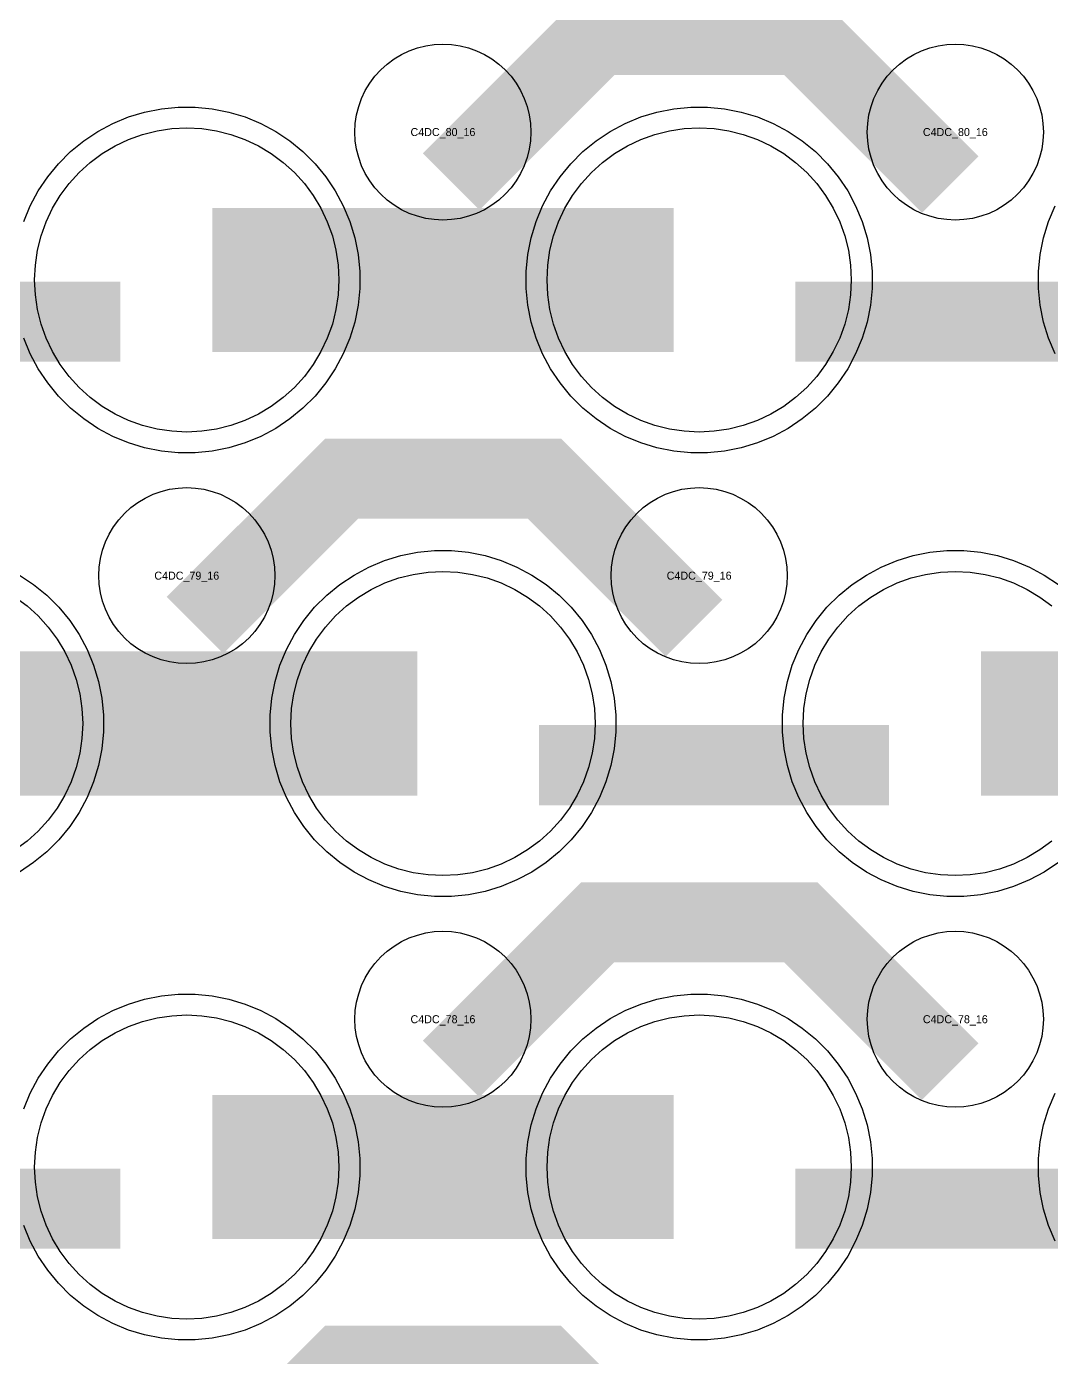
# Model space of a CAD drawing. Extents: x -11880 to 11880, y -14992 to 14992.
# Drawn here: x -6930 to -6610, y -4091 to -3675.3 of the extents above; entities that cross this region are included whole.
import ezdxf
from ezdxf.enums import TextEntityAlignment as Align

# ---------------------------------------------------------------- set-up
doc = ezdxf.new("R2010")
doc.units = 0
doc.header["$MEASUREMENT"] = 0
for name, color, linetype in [('GDS_775_DT_237', 138, 'CONTINUOUS'), ('RDL1_FS', 34, 'CONTINUOUS'), ('RDL_BS', 160, 'CONTINUOUS')]:
    doc.layers.add(name, color=color, linetype=linetype)

msp = doc.modelspace()

# ---------------------------------------------------------------- linework, layer by layer
at = {"layer": 'RDL1_FS', "color": 240, "true_color": 0xed1f24}
for points in [[(-6880, -3801.949), (-6884.657, -3801.72), (-6889.268, -3801.036), (-6893.791, -3799.904), (-6898.181, -3798.332), (-6902.395, -3796.34), (-6906.395, -3793.942), (-6910.14, -3791.164), (-6913.594, -3788.034), (-6916.724, -3784.58), (-6919.502, -3780.835), (-6921.9, -3776.835), (-6923.892, -3772.621), (-6925.464, -3768.231), (-6926.596, -3763.708), (-6927.28, -3759.097), (-6927.509, -3754.44), (-6927.28, -3749.783), (-6926.596, -3745.172), (-6925.464, -3740.649), (-6923.892, -3736.259), (-6921.9, -3732.045), (-6919.502, -3728.045), (-6916.724, -3724.3), (-6913.594, -3720.846), (-6910.14, -3717.716), (-6906.395, -3714.938), (-6902.395, -3712.54), (-6898.181, -3710.548), (-6893.791, -3708.976), (-6889.268, -3707.844), (-6884.657, -3707.16), (-6880, -3706.931), (-6875.343, -3707.16), (-6870.732, -3707.844), (-6866.209, -3708.976), (-6861.819, -3710.548), (-6857.605, -3712.54), (-6853.605, -3714.938), (-6849.86, -3717.716), (-6846.406, -3720.846), (-6843.276, -3724.3), (-6840.498, -3728.045), (-6838.1, -3732.045), (-6836.108, -3736.259), (-6834.536, -3740.649), (-6833.404, -3745.172), (-6832.72, -3749.783), (-6832.491, -3754.44), (-6832.72, -3759.097), (-6833.404, -3763.708), (-6834.536, -3768.231), (-6836.108, -3772.621), (-6838.1, -3776.835), (-6840.498, -3780.835), (-6843.276, -3784.58), (-6846.406, -3788.034), (-6849.86, -3791.164), (-6853.605, -3793.942), (-6857.605, -3796.34), (-6861.819, -3798.332), (-6866.209, -3799.904), (-6870.732, -3801.036), (-6875.343, -3801.72)], [(-6720, -3801.949), (-6724.657, -3801.72), (-6729.268, -3801.036), (-6733.791, -3799.904), (-6738.181, -3798.332), (-6742.395, -3796.34), (-6746.395, -3793.942), (-6750.14, -3791.164), (-6753.594, -3788.034), (-6756.724, -3784.58), (-6759.502, -3780.835), (-6761.9, -3776.835), (-6763.892, -3772.621), (-6765.464, -3768.231), (-6766.596, -3763.708), (-6767.28, -3759.097), (-6767.509, -3754.44), (-6767.28, -3749.783), (-6766.596, -3745.172), (-6765.464, -3740.649), (-6763.892, -3736.259), (-6761.9, -3732.045), (-6759.502, -3728.045), (-6756.724, -3724.3), (-6753.594, -3720.846), (-6750.14, -3717.716), (-6746.395, -3714.938), (-6742.395, -3712.54), (-6738.181, -3710.548), (-6733.791, -3708.976), (-6729.268, -3707.844), (-6724.657, -3707.16), (-6720, -3706.931), (-6715.343, -3707.16), (-6710.732, -3707.844), (-6706.209, -3708.976), (-6701.819, -3710.548), (-6697.605, -3712.54), (-6693.605, -3714.938), (-6689.86, -3717.716), (-6686.406, -3720.846), (-6683.276, -3724.3), (-6680.498, -3728.045), (-6678.1, -3732.045), (-6676.108, -3736.259), (-6674.536, -3740.649), (-6673.404, -3745.172), (-6672.72, -3749.783), (-6672.491, -3754.44), (-6672.72, -3759.097), (-6673.404, -3763.708), (-6674.536, -3768.231), (-6676.108, -3772.621), (-6678.1, -3776.835), (-6680.498, -3780.835), (-6683.276, -3784.58), (-6686.406, -3788.034), (-6689.86, -3791.164), (-6693.605, -3793.942), (-6697.605, -3796.34), (-6701.819, -3798.332), (-6706.209, -3799.904), (-6710.732, -3801.036), (-6715.343, -3801.72)], [(-6800, -3940.514), (-6804.657, -3940.285), (-6809.268, -3939.601), (-6813.791, -3938.469), (-6818.181, -3936.897), (-6822.395, -3934.905), (-6826.395, -3932.507), (-6830.14, -3929.729), (-6833.594, -3926.599), (-6836.724, -3923.145), (-6839.502, -3919.4), (-6841.9, -3915.4), (-6843.892, -3911.186), (-6845.464, -3906.796), (-6846.596, -3902.273), (-6847.28, -3897.662), (-6847.509, -3893.005), (-6847.28, -3888.348), (-6846.596, -3883.737), (-6845.464, -3879.214), (-6843.892, -3874.824), (-6841.9, -3870.61), (-6839.502, -3866.61), (-6836.724, -3862.865), (-6833.594, -3859.411), (-6830.14, -3856.281), (-6826.395, -3853.503), (-6822.395, -3851.105), (-6818.181, -3849.113), (-6813.791, -3847.541), (-6809.268, -3846.409), (-6804.657, -3845.725), (-6800, -3845.496), (-6795.343, -3845.725), (-6790.732, -3846.409), (-6786.209, -3847.541), (-6781.819, -3849.113), (-6777.605, -3851.105), (-6773.605, -3853.503), (-6769.86, -3856.281), (-6766.406, -3859.411), (-6763.276, -3862.865), (-6760.498, -3866.61), (-6758.1, -3870.61), (-6756.108, -3874.824), (-6754.536, -3879.214), (-6753.404, -3883.737), (-6752.72, -3888.348), (-6752.491, -3893.005), (-6752.72, -3897.662), (-6753.404, -3902.273), (-6754.536, -3906.796), (-6756.108, -3911.186), (-6758.1, -3915.4), (-6760.498, -3919.4), (-6763.276, -3923.145), (-6766.406, -3926.599), (-6769.86, -3929.729), (-6773.605, -3932.507), (-6777.605, -3934.905), (-6781.819, -3936.897), (-6786.209, -3938.469), (-6790.732, -3939.601), (-6795.343, -3940.285)]]:
    msp.add_lwpolyline(points, close=True, dxfattribs=at)
for points in [[(-6871.998, -3754.44, 45, 45, 0), (-6799.998, -3754.44, 45, 45, 0)], [(-6799.998, -3754.44, 45, 45, 0), (-6727.998, -3754.44, 45, 45, 0)], [(-6951.998, -3893.005, 45, 45, 0), (-6879.998, -3893.005, 45, 45, 0)], [(-6879.998, -3893.005, 45, 45, 0), (-6807.998, -3893.005, 45, 45, 0)], [(-6631.998, -3893.005, 45, 45, 0), (-6559.998, -3893.005, 45, 45, 0)]]:
    msp.add_lwpolyline(points, format="xyseb", dxfattribs=at)
for points in [[(-6609.86, -3929.729), (-6613.605, -3932.507), (-6617.605, -3934.905), (-6621.819, -3936.897), (-6626.209, -3938.469), (-6630.732, -3939.601), (-6635.343, -3940.285), (-6640, -3940.514), (-6644.657, -3940.285), (-6649.268, -3939.601), (-6653.791, -3938.469), (-6658.181, -3936.897), (-6662.395, -3934.905), (-6666.395, -3932.507), (-6670.14, -3929.729), (-6673.594, -3926.599), (-6676.724, -3923.145), (-6679.502, -3919.4), (-6681.9, -3915.4), (-6683.892, -3911.186), (-6685.464, -3906.796), (-6686.596, -3902.273), (-6687.28, -3897.662), (-6687.509, -3893.005), (-6687.28, -3888.348), (-6686.596, -3883.737), (-6685.464, -3879.214), (-6683.892, -3874.824), (-6681.9, -3870.61), (-6679.502, -3866.61), (-6676.724, -3862.865), (-6673.594, -3859.411), (-6670.14, -3856.281), (-6666.395, -3853.503), (-6662.395, -3851.105), (-6658.181, -3849.113), (-6653.791, -3847.541), (-6649.268, -3846.409), (-6644.657, -3845.725), (-6640, -3845.496), (-6635.343, -3845.725), (-6630.732, -3846.409), (-6626.209, -3847.541), (-6621.819, -3849.113), (-6617.605, -3851.105), (-6613.605, -3853.503), (-6609.86, -3856.281)], [(-6933.605, -3853.503), (-6929.86, -3856.281), (-6926.406, -3859.411), (-6923.276, -3862.865), (-6920.498, -3866.61), (-6918.1, -3870.61), (-6916.108, -3874.824), (-6914.536, -3879.214), (-6913.404, -3883.737), (-6912.72, -3888.348), (-6912.491, -3893.005), (-6912.72, -3897.662), (-6913.404, -3902.273), (-6914.536, -3906.796), (-6916.108, -3911.186), (-6918.1, -3915.4), (-6920.498, -3919.4), (-6923.276, -3923.145), (-6926.406, -3926.599), (-6929.86, -3929.729), (-6933.605, -3932.507)]]:
    msp.add_lwpolyline(points, dxfattribs=at)
at = {"layer": 'RDL1_FS'}
for points in [[(-6880, -4079.074), (-6884.657, -4078.845), (-6889.268, -4078.161), (-6893.791, -4077.029), (-6898.181, -4075.457), (-6902.395, -4073.465), (-6906.395, -4071.067), (-6910.14, -4068.289), (-6913.594, -4065.159), (-6916.724, -4061.705), (-6919.502, -4057.96), (-6921.9, -4053.96), (-6923.892, -4049.746), (-6925.464, -4045.356), (-6926.596, -4040.833), (-6927.28, -4036.222), (-6927.509, -4031.565), (-6927.28, -4026.908), (-6926.596, -4022.297), (-6925.464, -4017.774), (-6923.892, -4013.384), (-6921.9, -4009.17), (-6919.502, -4005.17), (-6916.724, -4001.425), (-6913.594, -3997.971), (-6910.14, -3994.841), (-6906.395, -3992.063), (-6902.395, -3989.665), (-6898.181, -3987.673), (-6893.791, -3986.101), (-6889.268, -3984.969), (-6884.657, -3984.285), (-6880, -3984.056), (-6875.343, -3984.285), (-6870.732, -3984.969), (-6866.209, -3986.101), (-6861.819, -3987.673), (-6857.605, -3989.665), (-6853.605, -3992.063), (-6849.86, -3994.841), (-6846.406, -3997.971), (-6843.276, -4001.425), (-6840.498, -4005.17), (-6838.1, -4009.17), (-6836.108, -4013.384), (-6834.536, -4017.774), (-6833.404, -4022.297), (-6832.72, -4026.908), (-6832.491, -4031.565), (-6832.72, -4036.222), (-6833.404, -4040.833), (-6834.536, -4045.356), (-6836.108, -4049.746), (-6838.1, -4053.96), (-6840.498, -4057.96), (-6843.276, -4061.705), (-6846.406, -4065.159), (-6849.86, -4068.289), (-6853.605, -4071.067), (-6857.605, -4073.465), (-6861.819, -4075.457), (-6866.209, -4077.029), (-6870.732, -4078.161), (-6875.343, -4078.845)], [(-6720, -4079.074), (-6724.657, -4078.845), (-6729.268, -4078.161), (-6733.791, -4077.029), (-6738.181, -4075.457), (-6742.395, -4073.465), (-6746.395, -4071.067), (-6750.14, -4068.289), (-6753.594, -4065.159), (-6756.724, -4061.705), (-6759.502, -4057.96), (-6761.9, -4053.96), (-6763.892, -4049.746), (-6765.464, -4045.356), (-6766.596, -4040.833), (-6767.28, -4036.222), (-6767.509, -4031.565), (-6767.28, -4026.908), (-6766.596, -4022.297), (-6765.464, -4017.774), (-6763.892, -4013.384), (-6761.9, -4009.17), (-6759.502, -4005.17), (-6756.724, -4001.425), (-6753.594, -3997.971), (-6750.14, -3994.841), (-6746.395, -3992.063), (-6742.395, -3989.665), (-6738.181, -3987.673), (-6733.791, -3986.101), (-6729.268, -3984.969), (-6724.657, -3984.285), (-6720, -3984.056), (-6715.343, -3984.285), (-6710.732, -3984.969), (-6706.209, -3986.101), (-6701.819, -3987.673), (-6697.605, -3989.665), (-6693.605, -3992.063), (-6689.86, -3994.841), (-6686.406, -3997.971), (-6683.276, -4001.425), (-6680.498, -4005.17), (-6678.1, -4009.17), (-6676.108, -4013.384), (-6674.536, -4017.774), (-6673.404, -4022.297), (-6672.72, -4026.908), (-6672.491, -4031.565), (-6672.72, -4036.222), (-6673.404, -4040.833), (-6674.536, -4045.356), (-6676.108, -4049.746), (-6678.1, -4053.96), (-6680.498, -4057.96), (-6683.276, -4061.705), (-6686.406, -4065.159), (-6689.86, -4068.289), (-6693.605, -4071.067), (-6697.605, -4073.465), (-6701.819, -4075.457), (-6706.209, -4077.029), (-6710.732, -4078.161), (-6715.343, -4078.845)]]:
    msp.add_lwpolyline(points, close=True, dxfattribs=at)
for points in [[(-6871.998, -4031.565, 45, 45, 0), (-6799.998, -4031.565, 45, 45, 0)], [(-6799.998, -4031.565, 45, 45, 0), (-6727.998, -4031.565, 45, 45, 0)]]:
    msp.add_lwpolyline(points, format="xyseb", dxfattribs=at)
at = {"layer": 'RDL_BS'}
for points in [[(-6797.438, -3723.754, 25, 25, 0), (-6751.623, -3677.939, 25, 25, 0), (-6718.07, -3677.939, 25, 25, 0)], [(-6641.599, -3724.653, 25, 25, 0), (-6688.313, -3677.939, 25, 25, 0), (-6718.071, -3677.939, 25, 25, 0)], [(-6877.438, -3862.319, 25, 25, 0), (-6831.623, -3816.504, 25, 25, 0), (-6798.07, -3816.504, 25, 25, 0)], [(-6721.599, -3863.218, 25, 25, 0), (-6768.313, -3816.504, 25, 25, 0), (-6798.071, -3816.504, 25, 25, 0)], [(-6797.438, -4000.879, 25, 25, 0), (-6751.623, -3955.064, 25, 25, 0), (-6718.07, -3955.064, 25, 25, 0)], [(-6641.599, -4001.778, 25, 25, 0), (-6688.313, -3955.064, 25, 25, 0), (-6718.071, -3955.064, 25, 25, 0)], [(-7009.984, -4044.578, 25, 25, 0), (-6900.719, -4044.578, 25, 25, 0)], [(-6689.984, -4044.578, 25, 25, 0), (-6580.719, -4044.578, 25, 25, 0)], [(-6877.438, -4139.444, 25, 25, 0), (-6831.623, -4093.629, 25, 25, 0), (-6798.07, -4093.629, 25, 25, 0)], [(-6721.599, -4140.343, 25, 25, 0), (-6768.313, -4093.629, 25, 25, 0), (-6798.071, -4093.629, 25, 25, 0)]]:
    msp.add_lwpolyline(points, format="xyseb", dxfattribs=at)
for points in [[(-6800, -3735.746), (-6802.693, -3735.614), (-6805.365, -3735.218), (-6807.984, -3734.561), (-6810.519, -3733.654), (-6812.956, -3732.502), (-6815.28, -3731.109), (-6817.443, -3729.506), (-6819.442, -3727.694), (-6821.254, -3725.695), (-6822.857, -3723.532), (-6824.25, -3721.208), (-6825.402, -3718.771), (-6826.309, -3716.236), (-6826.966, -3713.617), (-6827.362, -3710.945), (-6827.494, -3708.252), (-6827.362, -3705.559), (-6826.966, -3702.887), (-6826.309, -3700.268), (-6825.402, -3697.733), (-6824.25, -3695.296), (-6822.857, -3692.972), (-6821.254, -3690.809), (-6819.442, -3688.81), (-6817.443, -3686.998), (-6815.28, -3685.395), (-6812.956, -3684.002), (-6810.519, -3682.85), (-6807.984, -3681.943), (-6805.365, -3681.286), (-6802.693, -3680.89), (-6800, -3680.758), (-6797.307, -3680.89), (-6794.635, -3681.286), (-6792.016, -3681.943), (-6789.481, -3682.85), (-6787.044, -3684.002), (-6784.72, -3685.395), (-6782.557, -3686.998), (-6780.558, -3688.81), (-6778.746, -3690.809), (-6777.143, -3692.972), (-6775.75, -3695.296), (-6774.598, -3697.733), (-6773.691, -3700.268), (-6773.034, -3702.887), (-6772.638, -3705.559), (-6772.506, -3708.252), (-6772.638, -3710.945), (-6773.034, -3713.617), (-6773.691, -3716.236), (-6774.598, -3718.771), (-6775.75, -3721.208), (-6777.143, -3723.532), (-6778.746, -3725.695), (-6780.558, -3727.694), (-6782.557, -3729.506), (-6784.72, -3731.109), (-6787.044, -3732.502), (-6789.481, -3733.654), (-6792.016, -3734.561), (-6794.635, -3735.218), (-6797.307, -3735.614)], [(-6640, -3735.746), (-6642.693, -3735.614), (-6645.365, -3735.218), (-6647.984, -3734.561), (-6650.519, -3733.654), (-6652.956, -3732.502), (-6655.28, -3731.109), (-6657.443, -3729.506), (-6659.442, -3727.694), (-6661.254, -3725.695), (-6662.857, -3723.532), (-6664.25, -3721.208), (-6665.402, -3718.771), (-6666.309, -3716.236), (-6666.966, -3713.617), (-6667.362, -3710.945), (-6667.494, -3708.252), (-6667.362, -3705.559), (-6666.966, -3702.887), (-6666.309, -3700.268), (-6665.402, -3697.733), (-6664.25, -3695.296), (-6662.857, -3692.972), (-6661.254, -3690.809), (-6659.442, -3688.81), (-6657.443, -3686.998), (-6655.28, -3685.395), (-6652.956, -3684.002), (-6650.519, -3682.85), (-6647.984, -3681.943), (-6645.365, -3681.286), (-6642.693, -3680.89), (-6640, -3680.758), (-6637.307, -3680.89), (-6634.635, -3681.286), (-6632.016, -3681.943), (-6629.481, -3682.85), (-6627.044, -3684.002), (-6624.72, -3685.395), (-6622.557, -3686.998), (-6620.558, -3688.81), (-6618.746, -3690.809), (-6617.143, -3692.972), (-6615.75, -3695.296), (-6614.598, -3697.733), (-6613.691, -3700.268), (-6613.034, -3702.887), (-6612.638, -3705.559), (-6612.506, -3708.252), (-6612.638, -3710.945), (-6613.034, -3713.617), (-6613.691, -3716.236), (-6614.598, -3718.771), (-6615.75, -3721.208), (-6617.143, -3723.532), (-6618.746, -3725.695), (-6620.558, -3727.694), (-6622.557, -3729.506), (-6624.72, -3731.109), (-6627.044, -3732.502), (-6629.481, -3733.654), (-6632.016, -3734.561), (-6634.635, -3735.218), (-6637.307, -3735.614)], [(-6880, -3874.311), (-6882.693, -3874.179), (-6885.365, -3873.783), (-6887.984, -3873.126), (-6890.519, -3872.219), (-6892.956, -3871.067), (-6895.28, -3869.674), (-6897.443, -3868.071), (-6899.442, -3866.259), (-6901.254, -3864.26), (-6902.857, -3862.097), (-6904.25, -3859.773), (-6905.402, -3857.336), (-6906.309, -3854.801), (-6906.966, -3852.182), (-6907.362, -3849.51), (-6907.494, -3846.817), (-6907.362, -3844.124), (-6906.966, -3841.452), (-6906.309, -3838.833), (-6905.402, -3836.298), (-6904.25, -3833.861), (-6902.857, -3831.537), (-6901.254, -3829.374), (-6899.442, -3827.375), (-6897.443, -3825.563), (-6895.28, -3823.96), (-6892.956, -3822.567), (-6890.519, -3821.415), (-6887.984, -3820.508), (-6885.365, -3819.851), (-6882.693, -3819.455), (-6880, -3819.323), (-6877.307, -3819.455), (-6874.635, -3819.851), (-6872.016, -3820.508), (-6869.481, -3821.415), (-6867.044, -3822.567), (-6864.72, -3823.96), (-6862.557, -3825.563), (-6860.558, -3827.375), (-6858.746, -3829.374), (-6857.143, -3831.537), (-6855.75, -3833.861), (-6854.598, -3836.298), (-6853.691, -3838.833), (-6853.034, -3841.452), (-6852.638, -3844.124), (-6852.506, -3846.817), (-6852.638, -3849.51), (-6853.034, -3852.182), (-6853.691, -3854.801), (-6854.598, -3857.336), (-6855.75, -3859.773), (-6857.143, -3862.097), (-6858.746, -3864.26), (-6860.558, -3866.259), (-6862.557, -3868.071), (-6864.72, -3869.674), (-6867.044, -3871.067), (-6869.481, -3872.219), (-6872.016, -3873.126), (-6874.635, -3873.783), (-6877.307, -3874.179)], [(-6720, -3874.311), (-6722.693, -3874.179), (-6725.365, -3873.783), (-6727.984, -3873.126), (-6730.519, -3872.219), (-6732.956, -3871.067), (-6735.28, -3869.674), (-6737.443, -3868.071), (-6739.442, -3866.259), (-6741.254, -3864.26), (-6742.857, -3862.097), (-6744.25, -3859.773), (-6745.402, -3857.336), (-6746.309, -3854.801), (-6746.966, -3852.182), (-6747.362, -3849.51), (-6747.494, -3846.817), (-6747.362, -3844.124), (-6746.966, -3841.452), (-6746.309, -3838.833), (-6745.402, -3836.298), (-6744.25, -3833.861), (-6742.857, -3831.537), (-6741.254, -3829.374), (-6739.442, -3827.375), (-6737.443, -3825.563), (-6735.28, -3823.96), (-6732.956, -3822.567), (-6730.519, -3821.415), (-6727.984, -3820.508), (-6725.365, -3819.851), (-6722.693, -3819.455), (-6720, -3819.323), (-6717.307, -3819.455), (-6714.635, -3819.851), (-6712.016, -3820.508), (-6709.481, -3821.415), (-6707.044, -3822.567), (-6704.72, -3823.96), (-6702.557, -3825.563), (-6700.558, -3827.375), (-6698.746, -3829.374), (-6697.143, -3831.537), (-6695.75, -3833.861), (-6694.598, -3836.298), (-6693.691, -3838.833), (-6693.034, -3841.452), (-6692.638, -3844.124), (-6692.506, -3846.817), (-6692.638, -3849.51), (-6693.034, -3852.182), (-6693.691, -3854.801), (-6694.598, -3857.336), (-6695.75, -3859.773), (-6697.143, -3862.097), (-6698.746, -3864.26), (-6700.558, -3866.259), (-6702.557, -3868.071), (-6704.72, -3869.674), (-6707.044, -3871.067), (-6709.481, -3872.219), (-6712.016, -3873.126), (-6714.635, -3873.783), (-6717.307, -3874.179)], [(-6800, -4012.871), (-6802.693, -4012.739), (-6805.365, -4012.343), (-6807.984, -4011.686), (-6810.519, -4010.779), (-6812.956, -4009.627), (-6815.28, -4008.234), (-6817.443, -4006.631), (-6819.442, -4004.819), (-6821.254, -4002.82), (-6822.857, -4000.657), (-6824.25, -3998.333), (-6825.402, -3995.896), (-6826.309, -3993.361), (-6826.966, -3990.742), (-6827.362, -3988.07), (-6827.494, -3985.377), (-6827.362, -3982.684), (-6826.966, -3980.012), (-6826.309, -3977.393), (-6825.402, -3974.858), (-6824.25, -3972.421), (-6822.857, -3970.097), (-6821.254, -3967.934), (-6819.442, -3965.935), (-6817.443, -3964.123), (-6815.28, -3962.52), (-6812.956, -3961.127), (-6810.519, -3959.975), (-6807.984, -3959.068), (-6805.365, -3958.411), (-6802.693, -3958.015), (-6800, -3957.883), (-6797.307, -3958.015), (-6794.635, -3958.411), (-6792.016, -3959.068), (-6789.481, -3959.975), (-6787.044, -3961.127), (-6784.72, -3962.52), (-6782.557, -3964.123), (-6780.558, -3965.935), (-6778.746, -3967.934), (-6777.143, -3970.097), (-6775.75, -3972.421), (-6774.598, -3974.858), (-6773.691, -3977.393), (-6773.034, -3980.012), (-6772.638, -3982.684), (-6772.506, -3985.377), (-6772.638, -3988.07), (-6773.034, -3990.742), (-6773.691, -3993.361), (-6774.598, -3995.896), (-6775.75, -3998.333), (-6777.143, -4000.657), (-6778.746, -4002.82), (-6780.558, -4004.819), (-6782.557, -4006.631), (-6784.72, -4008.234), (-6787.044, -4009.627), (-6789.481, -4010.779), (-6792.016, -4011.686), (-6794.635, -4012.343), (-6797.307, -4012.739)], [(-6640, -4012.871), (-6642.693, -4012.739), (-6645.365, -4012.343), (-6647.984, -4011.686), (-6650.519, -4010.779), (-6652.956, -4009.627), (-6655.28, -4008.234), (-6657.443, -4006.631), (-6659.442, -4004.819), (-6661.254, -4002.82), (-6662.857, -4000.657), (-6664.25, -3998.333), (-6665.402, -3995.896), (-6666.309, -3993.361), (-6666.966, -3990.742), (-6667.362, -3988.07), (-6667.494, -3985.377), (-6667.362, -3982.684), (-6666.966, -3980.012), (-6666.309, -3977.393), (-6665.402, -3974.858), (-6664.25, -3972.421), (-6662.857, -3970.097), (-6661.254, -3967.934), (-6659.442, -3965.935), (-6657.443, -3964.123), (-6655.28, -3962.52), (-6652.956, -3961.127), (-6650.519, -3959.975), (-6647.984, -3959.068), (-6645.365, -3958.411), (-6642.693, -3958.015), (-6640, -3957.883), (-6637.307, -3958.015), (-6634.635, -3958.411), (-6632.016, -3959.068), (-6629.481, -3959.975), (-6627.044, -3961.127), (-6624.72, -3962.52), (-6622.557, -3964.123), (-6620.558, -3965.935), (-6618.746, -3967.934), (-6617.143, -3970.097), (-6615.75, -3972.421), (-6614.598, -3974.858), (-6613.691, -3977.393), (-6613.034, -3980.012), (-6612.638, -3982.684), (-6612.506, -3985.377), (-6612.638, -3988.07), (-6613.034, -3990.742), (-6613.691, -3993.361), (-6614.598, -3995.896), (-6615.75, -3998.333), (-6617.143, -4000.657), (-6618.746, -4002.82), (-6620.558, -4004.819), (-6622.557, -4006.631), (-6624.72, -4008.234), (-6627.044, -4009.627), (-6629.481, -4010.779), (-6632.016, -4011.686), (-6634.635, -4012.343), (-6637.307, -4012.739)], [(-6722.644, -4085.565), (-6727.938, -4085.048), (-6733.165, -4084.002), (-6738.205, -4082.471), (-6743.115, -4080.44), (-6747.777, -4077.948), (-6752.191, -4075.001), (-6756.292, -4071.639), (-6760.074, -4067.857), (-6763.436, -4063.756), (-6766.383, -4059.342), (-6768.875, -4054.68), (-6770.906, -4049.77), (-6772.437, -4044.73), (-6773.483, -4039.503), (-6774, -4034.209), (-6774, -4028.921), (-6773.483, -4023.627), (-6772.437, -4018.4), (-6770.906, -4013.36), (-6768.875, -4008.45), (-6766.383, -4003.788), (-6763.436, -3999.374), (-6760.074, -3995.273), (-6756.292, -3991.491), (-6752.191, -3988.129), (-6747.777, -3985.182), (-6743.115, -3982.69), (-6738.205, -3980.659), (-6733.165, -3979.128), (-6727.938, -3978.082), (-6722.644, -3977.565), (-6717.356, -3977.565), (-6712.062, -3978.082), (-6706.835, -3979.128), (-6701.795, -3980.659), (-6696.885, -3982.69), (-6692.223, -3985.182), (-6687.809, -3988.129), (-6683.708, -3991.491), (-6679.926, -3995.273), (-6676.564, -3999.374), (-6673.617, -4003.788), (-6671.125, -4008.45), (-6669.094, -4013.36), (-6667.563, -4018.4), (-6666.517, -4023.627), (-6666, -4028.921), (-6666, -4034.209), (-6666.517, -4039.503), (-6667.563, -4044.73), (-6669.094, -4049.77), (-6671.125, -4054.68), (-6673.617, -4059.342), (-6676.564, -4063.756), (-6679.926, -4067.857), (-6683.708, -4071.639), (-6687.809, -4075.001), (-6692.223, -4077.948), (-6696.885, -4080.44), (-6701.795, -4082.471), (-6706.835, -4084.002), (-6712.062, -4085.048), (-6717.356, -4085.565)]]:
    msp.add_lwpolyline(points, close=True, dxfattribs=at)
at = {"layer": 'RDL_BS', "color": 240, "true_color": 0xed1f24}
for points in [[(-6930.906, -3736.235), (-6928.875, -3731.325), (-6926.383, -3726.663), (-6923.436, -3722.249), (-6920.074, -3718.148), (-6916.292, -3714.366), (-6912.191, -3711.004), (-6907.777, -3708.057), (-6903.115, -3705.565), (-6898.205, -3703.534), (-6893.165, -3702.003), (-6887.938, -3700.957), (-6882.644, -3700.44), (-6877.356, -3700.44), (-6872.062, -3700.957), (-6866.835, -3702.003), (-6861.795, -3703.534), (-6856.885, -3705.565), (-6852.223, -3708.057), (-6847.809, -3711.004), (-6843.708, -3714.366), (-6839.926, -3718.148), (-6836.564, -3722.249), (-6833.617, -3726.663), (-6831.125, -3731.325), (-6829.094, -3736.235), (-6827.563, -3741.275), (-6826.517, -3746.502), (-6826, -3751.796), (-6826, -3757.084), (-6826.517, -3762.378), (-6827.563, -3767.605), (-6829.094, -3772.645), (-6831.125, -3777.555), (-6833.617, -3782.217), (-6836.564, -3786.631), (-6839.926, -3790.732), (-6843.708, -3794.514), (-6847.809, -3797.876), (-6852.223, -3800.823), (-6856.885, -3803.315), (-6861.795, -3805.346), (-6866.835, -3806.877), (-6872.062, -3807.923), (-6877.356, -3808.44), (-6882.644, -3808.44), (-6887.938, -3807.923), (-6893.165, -3806.877), (-6898.205, -3805.346), (-6903.115, -3803.315), (-6907.777, -3800.823), (-6912.191, -3797.876), (-6916.292, -3794.514), (-6920.074, -3790.732), (-6923.436, -3786.631), (-6926.383, -3782.217), (-6928.875, -3777.555), (-6930.906, -3772.645)], [(-6608.875, -3777.555), (-6610.906, -3772.645), (-6612.437, -3767.605), (-6613.483, -3762.378), (-6614, -3757.084), (-6614, -3751.796), (-6613.483, -3746.502), (-6612.437, -3741.275), (-6610.906, -3736.235), (-6608.875, -3731.325)], [(-6607.809, -3936.441), (-6612.223, -3939.388), (-6616.885, -3941.88), (-6621.795, -3943.911), (-6626.835, -3945.442), (-6632.062, -3946.488), (-6637.356, -3947.005), (-6642.644, -3947.005), (-6647.938, -3946.488), (-6653.165, -3945.442), (-6658.205, -3943.911), (-6663.115, -3941.88), (-6667.777, -3939.388), (-6672.191, -3936.441), (-6676.292, -3933.079), (-6680.074, -3929.297), (-6683.436, -3925.196), (-6686.383, -3920.782), (-6688.875, -3916.12), (-6690.906, -3911.21), (-6692.437, -3906.17), (-6693.483, -3900.943), (-6694, -3895.649), (-6694, -3890.361), (-6693.483, -3885.067), (-6692.437, -3879.84), (-6690.906, -3874.8), (-6688.875, -3869.89), (-6686.383, -3865.228), (-6683.436, -3860.814), (-6680.074, -3856.713), (-6676.292, -3852.931), (-6672.191, -3849.569), (-6667.777, -3846.622), (-6663.115, -3844.13), (-6658.205, -3842.099), (-6653.165, -3840.568), (-6647.938, -3839.522), (-6642.644, -3839.005), (-6637.356, -3839.005), (-6632.062, -3839.522), (-6626.835, -3840.568), (-6621.795, -3842.099), (-6616.885, -3844.13), (-6612.223, -3846.622), (-6607.809, -3849.569)], [(-6932.223, -3846.622), (-6927.809, -3849.569), (-6923.708, -3852.931), (-6919.926, -3856.713), (-6916.564, -3860.814), (-6913.617, -3865.228), (-6911.125, -3869.89), (-6909.094, -3874.8), (-6907.563, -3879.84), (-6906.517, -3885.067), (-6906, -3890.361), (-6906, -3895.649), (-6906.517, -3900.943), (-6907.563, -3906.17), (-6909.094, -3911.21), (-6911.125, -3916.12), (-6913.617, -3920.782), (-6916.564, -3925.196), (-6919.926, -3929.297), (-6923.708, -3933.079), (-6927.809, -3936.441), (-6932.223, -3939.388)]]:
    msp.add_lwpolyline(points, dxfattribs=at)
for points in [[(-6722.644, -3808.44), (-6727.938, -3807.923), (-6733.165, -3806.877), (-6738.205, -3805.346), (-6743.115, -3803.315), (-6747.777, -3800.823), (-6752.191, -3797.876), (-6756.292, -3794.514), (-6760.074, -3790.732), (-6763.436, -3786.631), (-6766.383, -3782.217), (-6768.875, -3777.555), (-6770.906, -3772.645), (-6772.437, -3767.605), (-6773.483, -3762.378), (-6774, -3757.084), (-6774, -3751.796), (-6773.483, -3746.502), (-6772.437, -3741.275), (-6770.906, -3736.235), (-6768.875, -3731.325), (-6766.383, -3726.663), (-6763.436, -3722.249), (-6760.074, -3718.148), (-6756.292, -3714.366), (-6752.191, -3711.004), (-6747.777, -3708.057), (-6743.115, -3705.565), (-6738.205, -3703.534), (-6733.165, -3702.003), (-6727.938, -3700.957), (-6722.644, -3700.44), (-6717.356, -3700.44), (-6712.062, -3700.957), (-6706.835, -3702.003), (-6701.795, -3703.534), (-6696.885, -3705.565), (-6692.223, -3708.057), (-6687.809, -3711.004), (-6683.708, -3714.366), (-6679.926, -3718.148), (-6676.564, -3722.249), (-6673.617, -3726.663), (-6671.125, -3731.325), (-6669.094, -3736.235), (-6667.563, -3741.275), (-6666.517, -3746.502), (-6666, -3751.796), (-6666, -3757.084), (-6666.517, -3762.378), (-6667.563, -3767.605), (-6669.094, -3772.645), (-6671.125, -3777.555), (-6673.617, -3782.217), (-6676.564, -3786.631), (-6679.926, -3790.732), (-6683.708, -3794.514), (-6687.809, -3797.876), (-6692.223, -3800.823), (-6696.885, -3803.315), (-6701.795, -3805.346), (-6706.835, -3806.877), (-6712.062, -3807.923), (-6717.356, -3808.44)], [(-6802.644, -3947.005), (-6807.938, -3946.488), (-6813.165, -3945.442), (-6818.205, -3943.911), (-6823.115, -3941.88), (-6827.777, -3939.388), (-6832.191, -3936.441), (-6836.292, -3933.079), (-6840.074, -3929.297), (-6843.436, -3925.196), (-6846.383, -3920.782), (-6848.875, -3916.12), (-6850.906, -3911.21), (-6852.437, -3906.17), (-6853.483, -3900.943), (-6854, -3895.649), (-6854, -3890.361), (-6853.483, -3885.067), (-6852.437, -3879.84), (-6850.906, -3874.8), (-6848.875, -3869.89), (-6846.383, -3865.228), (-6843.436, -3860.814), (-6840.074, -3856.713), (-6836.292, -3852.931), (-6832.191, -3849.569), (-6827.777, -3846.622), (-6823.115, -3844.13), (-6818.205, -3842.099), (-6813.165, -3840.568), (-6807.938, -3839.522), (-6802.644, -3839.005), (-6797.356, -3839.005), (-6792.062, -3839.522), (-6786.835, -3840.568), (-6781.795, -3842.099), (-6776.885, -3844.13), (-6772.223, -3846.622), (-6767.809, -3849.569), (-6763.708, -3852.931), (-6759.926, -3856.713), (-6756.564, -3860.814), (-6753.617, -3865.228), (-6751.125, -3869.89), (-6749.094, -3874.8), (-6747.563, -3879.84), (-6746.517, -3885.067), (-6746, -3890.361), (-6746, -3895.649), (-6746.517, -3900.943), (-6747.563, -3906.17), (-6749.094, -3911.21), (-6751.125, -3916.12), (-6753.617, -3920.782), (-6756.564, -3925.196), (-6759.926, -3929.297), (-6763.708, -3933.079), (-6767.809, -3936.441), (-6772.223, -3939.388), (-6776.885, -3941.88), (-6781.795, -3943.911), (-6786.835, -3945.442), (-6792.062, -3946.488), (-6797.356, -3947.005)]]:
    msp.add_lwpolyline(points, close=True, dxfattribs=at)
for points in [[(-7009.984, -3767.453, 25, 25, 0), (-6900.719, -3767.453, 25, 25, 0)], [(-6689.984, -3767.453, 25, 25, 0), (-6580.719, -3767.453, 25, 25, 0)], [(-6769.984, -3906.018, 25, 25, 0), (-6660.719, -3906.018, 25, 25, 0)]]:
    msp.add_lwpolyline(points, format="xyseb", dxfattribs=at)
at = {"layer": 'RDL_BS'}
for points in [[(-6930.906, -4013.36), (-6928.875, -4008.45), (-6926.383, -4003.788), (-6923.436, -3999.374), (-6920.074, -3995.273), (-6916.292, -3991.491), (-6912.191, -3988.129), (-6907.777, -3985.182), (-6903.115, -3982.69), (-6898.205, -3980.659), (-6893.165, -3979.128), (-6887.938, -3978.082), (-6882.644, -3977.565), (-6877.356, -3977.565), (-6872.062, -3978.082), (-6866.835, -3979.128), (-6861.795, -3980.659), (-6856.885, -3982.69), (-6852.223, -3985.182), (-6847.809, -3988.129), (-6843.708, -3991.491), (-6839.926, -3995.273), (-6836.564, -3999.374), (-6833.617, -4003.788), (-6831.125, -4008.45), (-6829.094, -4013.36), (-6827.563, -4018.4), (-6826.517, -4023.627), (-6826, -4028.921), (-6826, -4034.209), (-6826.517, -4039.503), (-6827.563, -4044.73), (-6829.094, -4049.77), (-6831.125, -4054.68), (-6833.617, -4059.342), (-6836.564, -4063.756), (-6839.926, -4067.857), (-6843.708, -4071.639), (-6847.809, -4075.001), (-6852.223, -4077.948), (-6856.885, -4080.44), (-6861.795, -4082.471), (-6866.835, -4084.002), (-6872.062, -4085.048), (-6877.356, -4085.565), (-6882.644, -4085.565), (-6887.938, -4085.048), (-6893.165, -4084.002), (-6898.205, -4082.471), (-6903.115, -4080.44), (-6907.777, -4077.948), (-6912.191, -4075.001), (-6916.292, -4071.639), (-6920.074, -4067.857), (-6923.436, -4063.756), (-6926.383, -4059.342), (-6928.875, -4054.68), (-6930.906, -4049.77)], [(-6608.875, -4054.68), (-6610.906, -4049.77), (-6612.437, -4044.73), (-6613.483, -4039.503), (-6614, -4034.209), (-6614, -4028.921), (-6613.483, -4023.627), (-6612.437, -4018.4), (-6610.906, -4013.36), (-6608.875, -4008.45)]]:
    msp.add_lwpolyline(points, dxfattribs=at)

# ---------------------------------------------------------------- texts
at = {"layer": 'GDS_775_DT_237'}
for s, p in [('C4DC_80_16', (-6800, -3708.252)), ('C4DC_80_16', (-6800, -3708.252)), ('C4DC_80_16', (-6640, -3708.252)), ('C4DC_80_16', (-6640, -3708.252)), ('C4DC_79_16', (-6880, -3846.817)), ('C4DC_79_16', (-6880, -3846.817)), ('C4DC_79_16', (-6720, -3846.817)), ('C4DC_79_16', (-6720, -3846.817)), ('C4DC_78_16', (-6800, -3985.377)), ('C4DC_78_16', (-6800, -3985.377)), ('C4DC_78_16', (-6640, -3985.377)), ('C4DC_78_16', (-6640, -3985.377))]:
    msp.add_text(s, height=2.5, dxfattribs=at).set_placement(p, align=Align.MIDDLE_CENTER)

doc.saveas('drawing.dxf')
